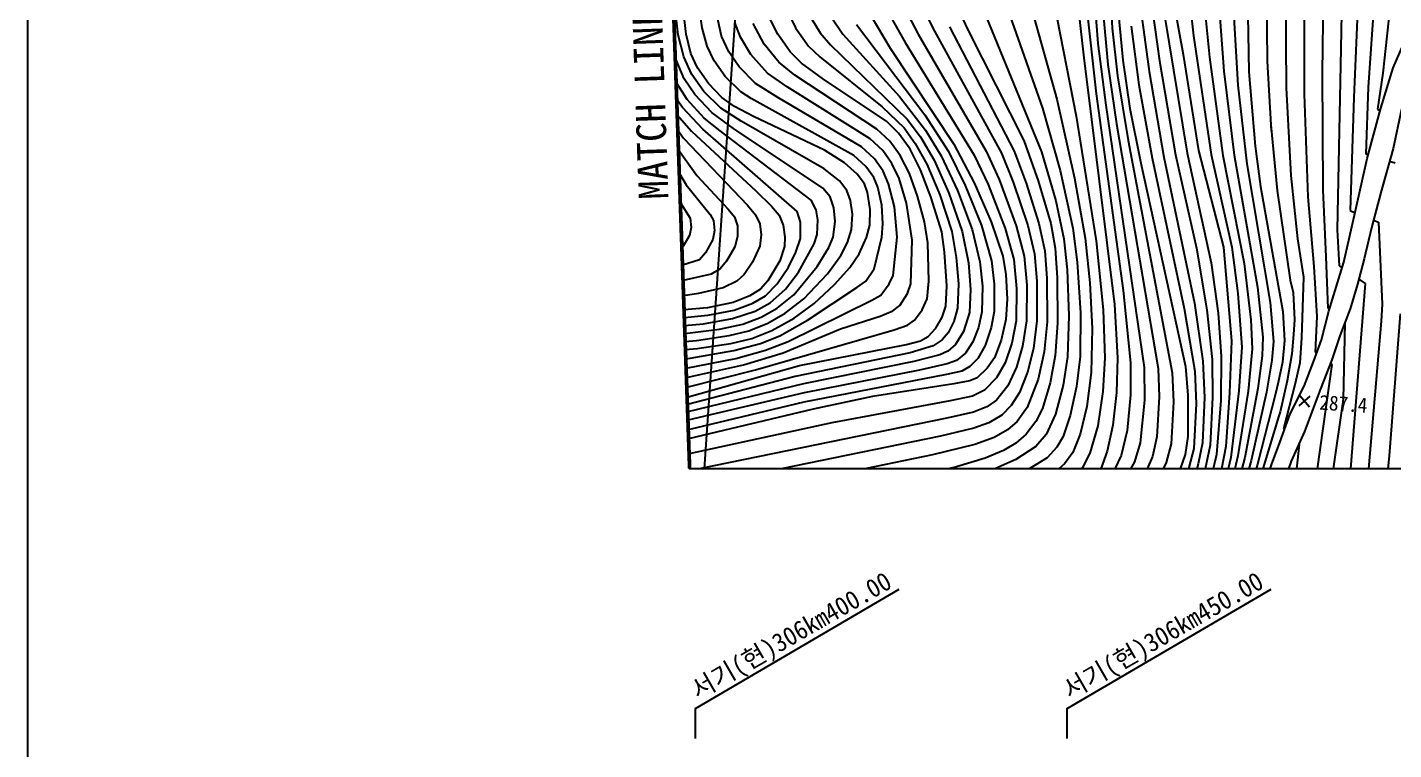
# Model space of a CAD drawing. Header units: millimetres. Extents: x 9574 to 10370, y 1103 to 1809.
# Drawn here: x 9573.9 to 9757.6, y 1363.4 to 1460.5 of the extents above; entities that cross this region are included whole.
import ezdxf
from ezdxf.enums import TextEntityAlignment as Align
from ezdxf.xclip import XClip

# ---------------------------------------------------------------- set-up
doc = ezdxf.new("R2010")
doc.units = ezdxf.units.MM
doc.header["$LTSCALE"] = 10
doc.header["$MEASUREMENT"] = 0
doc.header["$XCLIPFRAME"] = 2
doc.linetypes.add('A-CENTR01', pattern=[2, 1.25, -0.25, 0.25, -0.25])
for name, color, linetype in [('TN-MACL', 6, 'A-CENTR01'), ('TZ-BASE', 253, 'Continuous'), ('TZ-LEAL', 1, 'Continuous'), ('TZ-LEAT', 3, 'Continuous')]:
    doc.layers.add(name, color=color, linetype=linetype)
doc.layers.add('TX-PAPR', color=2, linetype='Continuous', plot=False)
doc.styles.add('HANA', font='GulimChe.ttf')
doc.styles.get("Standard").update_dxf_attribs({"font": 'GulimChe.ttf'})

# ---------------------------------------------------------------- blocks, each defined once
blk = doc.blocks.new('JD-DHGFJ67SF3CG')
at = {"layer": 'TZ-BASE'}
for p, q in [((3.3, -94.3), (22.01, 180)), ((52.6, 7.66, 270), (55.61, -19.73, 270)), ((97.57, -5.41, 293), (95.82, -21.83, 293)), ((56.66, -7.04, 272), (57.51, -17.82, 272)), ((80.14, -7.01, 286), (80.27, -20.18, 286)), ((80.14, -7.01, 286), (80.27, -20.18, 286)), ((90.42, -6.82, 290), (90.2, -18.48, 290)), ((77.55, -7.45, 285), (77.81, -21.65, 285)), ((87.83, -8.07, 289), (87.68, -21.76, 289)), ((92.67, -7.57, 291), (91.91, -25.09, 291)), ((95.01, -7.47, 292), (93.84, -23.7, 292)), ((59.11, -9.29, 274), (59.43, -15.75, 274)), ((82.7, -9.2, 287), (82.84, -23.77, 287)), ((85.26, -9.23, 288), (85.27, -24.62, 288)), ((1.08, -16.65, 249), (0.6, -12.42, 249)), ((2.14, -16.57, 250), (1.66, -12.29, 250)), ((4.29, -15.71, 251), (3.75, -11.86, 251)), ((6.92, -16.85, 252), (6.01, -12.7, 252)), ((15.4, -12.82, 256), (16.85, -15.71, 256)), ((31.15, -12.38, 262), (33.37, -16.58, 262)), ((33.31, -11.74, 263), (35.54, -16.18, 263)), ((38.1, -11.85, 265), (40.07, -16.07, 265)), ((51.59, -12.26, 269), (54.59, -27.59, 269)), ((55.88, -12.1, 271), (57.28, -24.59, 271)), ((58.14, -12.8, 273), (58.87, -20.63, 273)), ((67.73, -12.43, 280), (68.96, -19.31, 280)), ((69.82, -11.91, 281), (70.36, -16.79, 281)), ((73.76, -12.48, 283), (74.47, -21.56, 283)), ((14.46, -16.58, 255), (12.9, -13.46, 255)), ((18.56, -13.73, 257), (20.16, -16.39, 257)), ((21.63, -14.22, 258), (23.23, -16.57, 258)), ((27.02, -14.15, 260), (29.59, -18.44, 260)), ((29.09, -13.25, 261), (31.61, -17.7, 261)), ((42.49, -14.22, 266), (49.92, -32.38, 266)), ((45.7, -14.21, 267), (50.09, -26.52, 267)), ((48.62, -13.29, 268), (51.99, -25.3, 268)), ((60.3, -13.97, 275), (60.88, -20.07, 275)), ((63.38, -14.02, 277), (64.39, -21.57, 277)), ((64.84, -13.41, 278), (65.8, -20.13, 278)), ((66.47, -14.05, 279), (69.54, -32.57, 279)), ((71.85, -12.94, 282), (72.53, -19.65, 282)), ((75.74, -13.54, 284), (76.33, -23.43, 284)), ((4.96, -18.16, 251), (4.29, -15.71, 251)), ((9.47, -16.97, 253), (8.7, -14.99, 253)), ((12.66, -17.92, 254), (11.17, -15.14, 254)), ((16.85, -15.71, 256), (18.62, -18.2, 256)), ((20.16, -16.39, 257), (21.56, -18, 257)), ((25.07, -15.27, 259), (34.23, -27.43, 259)), ((35.54, -16.18, 263), (44.54, -32.59, 263)), ((37.57, -15.58, 264), (46.25, -32.29, 264)), ((40.07, -16.07, 265), (47.56, -30.85, 265)), ((59.43, -15.75, 274), (60.14, -22.18, 274)), ((62, -15.49, 276), (63.02, -23.39, 276)), ((1.83, -19.61, 249), (1.08, -16.65, 249)), ((2.8, -19.18, 250), (2.14, -16.57, 250)), ((5.92, -20.16, 251), (4.96, -18.16, 251)), ((7.88, -18.93, 252), (6.92, -16.85, 252)), ((10.87, -19.32, 253), (9.47, -16.97, 253)), ((14.6, -20.35, 254), (12.66, -17.92, 254)), ((16.12, -18.94, 255), (14.46, -16.58, 255)), ((18.62, -18.2, 256), (20.14, -19.63, 256)), ((21.56, -18, 257), (31.88, -27.98, 257)), ((23.23, -16.57, 258), (30.83, -24.95, 258)), ((31.61, -17.7, 261), (40.86, -32.84, 261)), ((33.37, -16.58, 262), (42.51, -32.32, 262)), ((57.51, -17.82, 272), (58.57, -26.13, 272)), ((70.36, -16.79, 281), (72.76, -32.74, 281)), ((97.24, -21.1, 300.18), (98.58, -17.99, 300.18)), ((0.8, -20, 248), (0.68, -19.55, 248)), ((1.88, -22.56, 248), (0.8, -20, 248)), ((2.91, -21.99, 249), (1.83, -19.61, 249)), ((3.7, -21.08, 250), (2.8, -19.18, 250)), ((7.39, -22.24, 251), (5.92, -20.16, 251)), ((9.28, -20.96, 252), (7.88, -18.93, 252)), ((13.08, -21.8, 253), (10.87, -19.32, 253)), ((17.67, -20.46, 255), (16.12, -18.94, 255)), ((20.14, -19.63, 256), (28.53, -26.36, 256)), ((29.59, -18.44, 260), (38.15, -31.36, 260)), ((55.61, -19.73, 270), (59.77, -52.9, 270)), ((60.88, -20.07, 275), (61.83, -26.56, 275)), ((65.8, -20.13, 278), (67.96, -32.79, 278)), ((68.96, -19.31, 280), (71.06, -32.21, 280)), ((72.53, -19.65, 282), (74.32, -32.86, 282)), ((80.27, -20.18, 286), (80.75, -28.77, 286)), ((80.27, -20.18, 286), (80.75, -28.77, 286)), ((90.2, -18.49, 290), (89.7, -42.87, 290)), ((90.2, -18.48, 290), (90.2, -18.49, 290)), ((4.53, -24.27, 249), (2.91, -21.99, 249)), ((5.14, -23.2, 250), (3.7, -21.08, 250)), ((11.5, -23.22, 252), (9.28, -20.96, 252)), ((15.75, -23.65, 253), (13.08, -21.8, 253)), ((16.76, -22.08, 254), (14.6, -20.35, 254)), ((20.5, -22.54, 255), (17.67, -20.46, 255)), ((58.87, -20.63, 273), (60.04, -28.62, 273)), ((64.39, -21.57, 277), (66.4, -33.11, 277)), ((74.47, -21.56, 283), (75.84, -32.84, 283)), ((77.81, -21.65, 285), (78.67, -31.64, 285)), ((87.68, -21.76, 289), (87.76, -37.52, 289)), ((95.82, -21.83, 293), (95.09, -26.67, 293)), ((95.55, -26.5, 300.18), (97.24, -21.1, 300.18)), ((0.93, -23.24, 247), (0.8, -22.94, 247)), ((2.3, -25.34, 247), (0.93, -23.24, 247)), ((3.32, -24.7, 248), (1.88, -22.56, 248)), ((6.93, -25.08, 250), (5.14, -23.2, 250)), ((9.51, -24.33, 251), (7.39, -22.24, 251)), ((14.49, -25.08, 252), (11.5, -23.22, 252)), ((26.9, -30.62, 253), (15.75, -23.65, 253)), ((27.8, -29.34, 254), (16.76, -22.08, 254)), ((29.15, -28.32, 255), (20.5, -22.54, 255)), ((60.14, -22.18, 274), (61.57, -30.88, 274)), ((63.02, -23.39, 276), (64.8, -33.22, 276)), ((76.33, -23.43, 284), (77.53, -33.99, 284)), ((82.84, -23.77, 287), (83.47, -35.57, 287)), ((93.84, -23.7, 292), (93.55, -32.66, 292)), ((1.67, -26.43, 246), (0.89, -25.33, 246)), ((4.57, -27.84, 247), (2.3, -25.34, 247)), ((5.64, -27.15, 248), (3.32, -24.7, 248)), ((6.83, -26.51, 249), (4.53, -24.27, 249)), ((8.64, -26.29, 250), (6.93, -25.08, 250)), ((10.9, -25.22, 251), (9.51, -24.33, 251)), ((24.68, -32.86, 251), (10.9, -25.22, 251)), ((25.73, -31.7, 252), (14.49, -25.08, 252)), ((30.83, -24.95, 258), (34.34, -29.47, 258)), ((51.99, -25.3, 268), (54.36, -35.93, 268)), ((57.28, -24.59, 271), (60.93, -51.02, 271)), ((85.27, -24.62, 288), (85.76, -38.43, 288)), ((91.91, -25.09, 291), (91.43, -40.29, 291)), ((0.96, -27.43, 245), (2.88, -29.62, 245)), ((4.41, -29.34, 246), (1.67, -26.43, 246)), ((8.54, -29.24, 248), (5.64, -27.15, 248)), ((9.56, -28.27, 249), (6.83, -26.51, 249)), ((11.22, -27.65, 250), (8.64, -26.29, 250)), ((28.53, -26.36, 256), (31.45, -29.17, 256)), ((34.23, -27.43, 259), (37.41, -32.35, 259)), ((50.09, -26.52, 267), (52.43, -34.88, 267)), ((58.57, -26.13, 272), (63.76, -61.4, 272)), ((61.83, -26.56, 275), (63.31, -33.91, 275)), ((93.72, -33.27, 300.18), (95.55, -26.5, 300.18)), ((95.09, -26.67, 293), (95.46, -26.83, 293)), ((98.33, -26.65, 256.31), (97.23, -31.92, 256.31)), ((17.06, -40.39, 246), (4.41, -29.34, 246)), ((6.72, -29.58, 247), (4.57, -27.84, 247)), ((20.55, -37.26, 248), (8.54, -29.24, 248)), ((20.71, -34.67, 249), (9.56, -28.27, 249)), ((20.74, -32.16, 250), (11.22, -27.65, 250)), ((29.55, -30.97, 254), (27.8, -29.34, 254)), ((30.72, -29.87, 255), (29.15, -28.32, 255)), ((31.45, -29.17, 256), (32.96, -31.25, 256)), ((31.88, -27.98, 257), (33.66, -30.37, 257)), ((54.59, -27.59, 269), (57.27, -44.35, 269)), ((60.04, -28.62, 273), (65.6, -61.54, 273)), ((80.75, -28.77, 286), (81.6, -37.61, 286)), ((80.75, -28.77, 286), (80.83, -29.59, 286)), ((1.03, -29.48, 244), (1.78, -30.53, 244)), ((1.78, -30.53, 244), (10.39, -39.58, 244)), ((2.88, -29.62, 245), (11.54, -37.62, 245)), ((18.96, -38.91, 247), (6.72, -29.58, 247)), ((28.58, -32.23, 253), (26.9, -30.62, 253)), ((30.94, -32.88, 254), (29.55, -30.97, 254)), ((32.27, -32.03, 255), (30.72, -29.87, 255)), ((33.66, -30.37, 257), (35.49, -33.49, 257)), ((34.34, -29.47, 258), (36.45, -32.92, 258)), ((47.56, -30.85, 265), (49.49, -36.27, 265)), ((61.57, -30.88, 274), (67.49, -62.09, 274)), ((1.13, -32.14, 243), (3.57, -35.56, 243)), ((23.45, -33.85, 250), (20.74, -32.16, 250)), ((26.31, -34.35, 251), (24.68, -32.86, 251)), ((27.49, -33.34, 252), (25.73, -31.7, 252)), ((29.81, -33.96, 253), (28.58, -32.23, 253)), ((32.18, -35.31, 254), (30.94, -32.88, 254)), ((33.66, -34.79, 255), (32.27, -32.03, 255)), ((32.96, -31.25, 256), (34.52, -34.06, 256)), ((36.45, -32.92, 258), (38.64, -37.58, 258)), ((37.41, -32.35, 259), (39.69, -36.92, 259)), ((38.15, -31.36, 260), (40.88, -36.54, 260)), ((40.86, -32.84, 261), (42.76, -36.79, 261)), ((42.51, -32.32, 262), (44.23, -36.1, 262)), ((44.54, -32.59, 263), (46.13, -36.48, 263)), ((46.25, -32.29, 264), (47.88, -36.6, 264)), ((49.92, -32.38, 266), (51.85, -39, 266)), ((67.96, -32.79, 278), (70.77, -45.36, 278)), ((69.54, -32.57, 279), (72.75, -47.33, 279)), ((71.06, -32.21, 280), (74.42, -45.2, 280)), ((72.76, -32.74, 281), (75.51, -45.2, 281)), ((74.32, -32.86, 282), (77.18, -47.39, 282)), ((75.84, -32.84, 283), (78.99, -50.57, 283)), ((78.67, -31.64, 285), (79.39, -37.04, 285)), ((93.55, -32.66, 292), (93.86, -32.75, 292)), ((97.23, -31.92, 256.31), (95.54, -37.86, 256.31)), ((22.79, -36.3, 249), (20.71, -34.67, 249)), ((25.17, -35.38, 250), (23.45, -33.85, 250)), ((27.37, -35.82, 251), (26.31, -34.35, 251)), ((28.65, -35, 252), (27.49, -33.34, 252)), ((30.78, -35.98, 253), (29.81, -33.96, 253)), ((35.07, -38.44, 255), (33.66, -34.79, 255)), ((34.52, -34.06, 256), (36.25, -38.18, 256)), ((35.49, -33.49, 257), (37.47, -37.96, 257)), ((52.43, -34.88, 267), (54.16, -42.64, 267)), ((63.31, -33.91, 275), (69.31, -61.26, 275)), ((64.8, -33.22, 276), (69.12, -53.46, 276)), ((66.4, -33.11, 277), (70.51, -52.76, 277)), ((77.53, -33.99, 284), (80.67, -52.64, 284)), ((92.13, -40.52, 300.18), (93.72, -33.27, 300.18)), ((96.74, -33.65, 292), (97.48, -33.89, 292)), ((1.24, -35.32, 242), (2.14, -36.84, 242)), ((3.57, -35.56, 243), (7.81, -40.11, 243)), ((23.78, -37.59, 249), (22.79, -36.3, 249)), ((26.13, -36.69, 250), (25.17, -35.38, 250)), ((26.55, -37.87, 250), (26.13, -36.69, 250)), ((27.91, -37.12, 251), (27.37, -35.82, 251)), ((29.38, -36.68, 252), (28.65, -35, 252)), ((30.16, -39.77, 252), (29.38, -36.68, 252)), ((31.78, -39.27, 253), (30.78, -35.98, 253)), ((33.27, -38.36, 254), (32.18, -35.31, 254)), ((40.88, -36.54, 260), (43.16, -41.81, 260)), ((44.23, -36.1, 262), (46.54, -42.35, 262)), ((46.13, -36.48, 263), (48.1, -42.28, 263)), ((47.88, -36.6, 264), (49.59, -42.03, 264)), ((49.49, -36.27, 265), (51.21, -42.04, 265)), ((54.36, -35.93, 268), (55.8, -43.99, 268)), ((83.47, -35.57, 287), (84.36, -44.09, 287)), ((2.14, -36.84, 242), (5.37, -40.83, 242)), ((11.54, -37.62, 245), (13.64, -39.68, 245)), ((21.5, -38.45, 248), (20.55, -37.26, 248)), ((22.03, -39.91, 248), (21.5, -38.45, 248)), ((24.27, -38.93, 249), (23.78, -37.59, 249)), ((26.88, -40.14, 250), (26.55, -37.87, 250)), ((28.45, -39.57, 251), (27.91, -37.12, 251)), ((34.19, -41.81, 254), (33.27, -38.36, 254)), ((36.51, -43.14, 255), (35.07, -38.44, 255)), ((36.25, -38.18, 256), (37.86, -43.09, 256)), ((37.47, -37.96, 257), (39.26, -43.11, 257)), ((38.64, -37.58, 258), (40.6, -42.82, 258)), ((39.69, -36.92, 259), (41.87, -42.3, 259)), ((42.76, -36.79, 261), (45.06, -42.71, 261)), ((79.39, -37.04, 285), (81.32, -47.85, 285)), ((81.6, -37.61, 286), (83.39, -49.63, 286)), ((85.76, -38.43, 288), (86.57, -47.83, 288)), ((87.76, -37.52, 289), (88.17, -46.49, 289)), ((95.54, -37.86, 256.31), (94.31, -42.63, 256.31)), ((1.37, -39.25, 241), (2.7, -41.33, 241)), ((7.81, -40.11, 243), (8.65, -41.14, 243)), ((10.39, -39.58, 244), (11.49, -40.85, 244)), ((13.64, -39.68, 245), (14.66, -40.92, 245)), ((17.54, -41.85, 246), (17.06, -40.39, 246)), ((19.62, -40.21, 247), (18.96, -38.91, 247)), ((19.87, -41.55, 247), (19.62, -40.21, 247)), ((22.2, -41.74, 248), (22.03, -39.91, 248)), ((24.51, -40.79, 249), (24.27, -38.93, 249)), ((26.85, -42.23, 250), (26.88, -40.14, 250)), ((28.62, -42.08, 251), (28.45, -39.57, 251)), ((30.52, -43.88, 252), (30.16, -39.77, 252)), ((32.56, -44.25, 253), (31.78, -39.27, 253)), ((51.85, -39, 266), (52.95, -44.07, 266)), ((91.43, -40.29, 291), (92.12, -40.57, 291)), ((2.7, -41.33, 241), (2.81, -42.57, 241)), ((5.37, -40.83, 242), (5.85, -41.6, 242)), ((5.85, -41.6, 242), (5.96, -42.98, 242)), ((8.65, -41.14, 243), (9.05, -42.33, 243)), ((11.49, -40.85, 244), (12.05, -42.06, 244)), ((12.05, -42.06, 244), (12.25, -43.56, 244)), ((14.66, -40.92, 245), (15.22, -42.25, 245)), ((15.22, -42.25, 245), (15.44, -43.85, 245)), ((17.51, -44.04, 246), (17.54, -41.85, 246)), ((19.79, -43.51, 247), (19.87, -41.55, 247)), ((21.93, -43.86, 248), (22.2, -41.74, 248)), ((24.39, -42.84, 249), (24.51, -40.79, 249)), ((26.42, -43.91, 250), (26.85, -42.23, 250)), ((28.48, -43.85, 251), (28.62, -42.08, 251)), ((34.65, -44.64, 254), (34.19, -41.81, 254)), ((43.16, -41.81, 260), (44.72, -46.42, 260)), ((49.59, -42.03, 264), (50.36, -45.72, 264)), ((51.21, -42.04, 265), (51.77, -45.34, 265)), ((90.57, -47.22, 300.18), (92.13, -40.52, 300.18)), ((94.58, -41.56, 291), (95.25, -41.83, 291)), ((95.25, -41.83, 291), (95.75, -52.89, 291)), ((2.6, -43.63, 241), (1.76, -45.09, 241)), ((2.81, -42.57, 241), (2.6, -43.63, 241)), ((5.96, -42.98, 242), (5.73, -44.19, 242)), ((9.08, -43.77, 243), (8.68, -45.18, 243)), ((9.05, -42.33, 243), (9.08, -43.77, 243)), ((12.25, -43.56, 244), (12.05, -45.08, 244)), ((15.44, -43.85, 245), (15.39, -45.11, 245)), ((16.89, -45.88, 246), (17.51, -44.04, 246)), ((19.38, -44.78, 247), (19.79, -43.51, 247)), ((21.35, -45.25, 248), (21.93, -43.86, 248)), ((23.87, -44.6, 249), (24.39, -42.84, 249)), ((25.43, -46.11, 250), (26.42, -43.91, 250)), ((27.42, -48.1, 251), (28.48, -43.85, 251)), ((29.98, -49.01, 252), (30.52, -43.88, 252)), ((36.91, -45.88, 255), (36.51, -43.14, 255)), ((37.86, -43.09, 256), (38.47, -46.6, 256)), ((39.26, -43.11, 257), (40.12, -47.32, 257)), ((40.6, -42.82, 258), (41.66, -47.19, 258)), ((41.87, -42.3, 259), (43.21, -47.05, 259)), ((45.06, -42.71, 261), (46.22, -46.88, 261)), ((46.54, -42.35, 262), (47.59, -46.43, 262)), ((48.1, -42.28, 263), (48.97, -46.09, 263)), ((52.95, -44.07, 266), (53.38, -48.25, 266)), ((54.16, -42.64, 267), (54.74, -47.21, 267)), ((55.8, -43.99, 268), (56.43, -50.01, 268)), ((89.7, -42.87, 290), (89.95, -47.72, 290)), ((94.31, -42.63, 256.31), (93.3, -46.79, 256.31)), ((1.76, -45.09, 241), (1.58, -45.26, 241)), ((5.73, -44.19, 242), (4.75, -45.96, 242)), ((8.68, -45.18, 243), (7.59, -47.09, 243)), ((12.05, -45.08, 244), (11.07, -47.22, 244)), ((15.39, -45.11, 245), (14.74, -47.03, 245)), ((15.92, -47.88, 246), (16.89, -45.88, 246)), ((17.26, -48.58, 247), (19.38, -44.78, 247)), ((19.77, -47.79, 248), (21.35, -45.25, 248)), ((22.94, -46.35, 249), (23.87, -44.6, 249)), ((32.36, -50.12, 253), (32.56, -44.25, 253)), ((34.8, -49.76, 254), (34.65, -44.64, 254)), ((37.21, -50.39, 255), (36.91, -45.88, 255)), ((50.36, -45.72, 264), (50.65, -49.37, 264)), ((51.77, -45.34, 265), (52.03, -49.33, 265)), ((57.27, -44.35, 269), (58.24, -53.64, 269)), ((70.77, -45.36, 278), (72.15, -53.63, 278)), ((74.42, -45.2, 280), (75.48, -57.81, 280)), ((75.51, -45.2, 281), (76.32, -51.44, 281)), ((84.36, -44.09, 287), (85.18, -49.24, 287)), ((3.94, -46.89, 242), (1.67, -47.62, 242)), ((4.75, -45.96, 242), (3.94, -46.89, 242)), ((7.59, -47.09, 243), (6.71, -48.13, 243)), ((11.07, -47.22, 244), (9.97, -48.87, 244)), ((14.74, -47.03, 245), (13.13, -49.74, 245)), ((21.15, -48.8, 249), (22.94, -46.35, 249)), ((24.17, -47.95, 250), (25.43, -46.11, 250)), ((38.47, -46.6, 256), (38.78, -50.16, 256)), ((40.12, -47.32, 257), (40.4, -50.88, 257)), ((41.66, -47.19, 258), (42, -50.44, 258)), ((43.21, -47.05, 259), (43.59, -50.15, 259)), ((44.72, -46.42, 260), (45.12, -48.87, 260)), ((46.22, -46.88, 261), (46.59, -50.78, 261)), ((47.59, -46.43, 262), (47.94, -50.32, 262)), ((48.97, -46.09, 263), (49.29, -49.76, 263)), ((54.74, -47.21, 267), (55.16, -54.05, 267)), ((72.75, -47.33, 279), (73.67, -54.08, 279)), ((77.18, -47.39, 282), (78.1, -54.99, 282)), ((88.17, -46.49, 289), (88.42, -53.41, 289)), ((88.59, -53.8, 300.18), (90.57, -47.22, 300.18)), ((89.95, -47.72, 290), (90.34, -47.98, 290)), ((93.3, -46.79, 256.31), (92.41, -50.19, 256.31)), ((5.51, -48.86, 243), (1.74, -49.71, 243)), ((6.71, -48.13, 243), (5.51, -48.86, 243)), ((9.97, -48.87, 244), (8.96, -49.79, 244)), ((14.38, -50.15, 246), (15.92, -47.88, 246)), ((15.5, -50.86, 247), (17.26, -48.58, 247)), ((16.62, -51.6, 248), (19.77, -47.79, 248)), ((17.98, -52.16, 249), (21.15, -48.8, 249)), ((22.12, -50.25, 250), (24.17, -47.95, 250)), ((26.3, -49.76, 251), (27.42, -48.1, 251)), ((29.47, -50.12, 252), (29.98, -49.01, 252)), ((45.12, -48.87, 260), (45.32, -52.21, 260)), ((50.65, -49.37, 264), (50.68, -55.25, 264)), ((52.03, -49.33, 265), (52.08, -55.42, 265)), ((53.38, -48.25, 266), (53.61, -54.42, 266)), ((81.32, -47.85, 285), (82.39, -53.85, 285)), ((85.18, -49.24, 287), (84.88, -57.4, 287)), ((86.57, -47.83, 288), (86.95, -54.52, 288)), ((92.59, -49.5, 290), (93.46, -50.09, 290)), ((3.8, -51.44, 244), (1.81, -51.73, 244)), ((7.12, -50.68, 244), (3.8, -51.44, 244)), ((8.96, -49.79, 244), (7.12, -50.68, 244)), ((12.13, -50.86, 245), (10.71, -51.76, 245)), ((13.13, -49.74, 245), (12.13, -50.86, 245)), ((12.81, -51.74, 246), (14.38, -50.15, 246)), ((13.44, -52.68, 247), (15.5, -50.86, 247)), ((18.47, -55.03, 251), (25.11, -50.62, 251)), ((19.38, -52.77, 250), (22.12, -50.25, 250)), ((25.11, -50.62, 251), (26.3, -49.76, 251)), ((28.34, -51.65, 252), (29.47, -50.12, 252)), ((31.9, -51.46, 253), (32.36, -50.12, 253)), ((34.54, -52.16, 254), (34.8, -49.76, 254)), ((37.06, -53.12, 255), (37.21, -50.39, 255)), ((38.78, -50.16, 256), (38.66, -53.43, 256)), ((40.4, -50.88, 257), (40.23, -53.99, 257)), ((42, -50.44, 258), (41.92, -53.91, 258)), ((43.59, -50.15, 259), (43.58, -53.85, 259)), ((46.59, -50.78, 261), (46.51, -55.12, 261)), ((47.94, -50.32, 262), (47.9, -55.1, 262)), ((49.29, -49.76, 263), (49.3, -55.11, 263)), ((56.43, -50.01, 268), (56.76, -56.15, 268)), ((60.93, -51.02, 271), (61.91, -60.77, 271)), ((78.99, -50.57, 283), (79.71, -57.32, 283)), ((83.39, -49.63, 286), (83.78, -51.32, 286)), ((83.78, -51.32, 286), (83.96, -54.98, 286)), ((93.46, -50.09, 290), (91.17, -79.14, 290)), ((92.41, -50.19, 256.31), (91.42, -53.51, 256.31)), ((8.48, -52.65, 245), (5.03, -53.35, 245)), ((10.71, -51.76, 245), (8.48, -52.65, 245)), ((8.62, -53.68, 246), (11.12, -52.76, 246)), ((11.12, -52.76, 246), (12.81, -51.74, 246)), ((11.44, -53.8, 247), (13.44, -52.68, 247)), ((14.37, -53.43, 248), (16.62, -51.6, 248)), ((15.47, -54.08, 249), (17.98, -52.16, 249)), ((15.89, -57.89, 252), (27.14, -52.33, 252)), ((16.66, -54.74, 250), (19.38, -52.77, 250)), ((27.14, -52.33, 252), (28.34, -51.65, 252)), ((29.96, -53.78, 253), (30.89, -53.04, 253)), ((30.89, -53.04, 253), (31.9, -51.46, 253)), ((33.91, -53.62, 254), (34.54, -52.16, 254)), ((36.58, -54.63, 255), (37.06, -53.12, 255)), ((45.32, -52.21, 260), (45.15, -54.92, 260)), ((59.77, -52.9, 270), (60.15, -60.11, 270)), ((70.51, -52.76, 277), (71.64, -60.53, 277)), ((76.32, -51.44, 281), (76.86, -58.67, 281)), ((80.67, -52.64, 284), (81.14, -57.88, 284)), ((95.75, -52.89, 291), (95.59, -55.14, 291)), ((5.03, -53.35, 245), (1.88, -53.64, 245)), ((1.91, -54.68, 246), (5.07, -54.37, 246)), ((4.48, -55.5, 247), (8.39, -54.82, 247)), ((5.07, -54.37, 246), (8.62, -53.68, 246)), ((8.39, -54.82, 247), (11.44, -53.8, 247)), ((9.76, -55.57, 248), (12.26, -54.63, 248)), ((12.26, -54.63, 248), (14.37, -53.43, 248)), ((13.13, -55.43, 249), (15.47, -54.08, 249)), ((13.68, -56.42, 250), (16.66, -54.74, 250)), ((14.73, -57.14, 251), (18.47, -55.03, 251)), ((22.91, -56.21, 253), (28.24, -54.49, 253)), ((28.24, -54.49, 253), (29.96, -53.78, 253)), ((31.91, -55.71, 254), (32.87, -55.02, 254)), ((32.87, -55.02, 254), (33.91, -53.62, 254)), ((35.74, -56.08, 255), (36.58, -54.63, 255)), ((38.66, -53.43, 256), (38.15, -55.22, 256)), ((40.23, -53.99, 257), (39.44, -56.53, 257)), ((41.92, -53.91, 258), (41.45, -55.99, 258)), ((43.58, -53.85, 259), (43.18, -56.02, 259)), ((45.15, -54.92, 260), (44.52, -57.71, 260)), ((47.9, -55.1, 262), (47.38, -58.52, 262)), ((49.3, -55.11, 263), (48.85, -58.82, 263)), ((53.61, -54.42, 266), (53.42, -59.97, 266)), ((55.16, -54.05, 267), (55.11, -59.9, 267)), ((58.24, -53.64, 269), (58.45, -60.07, 269)), ((69.12, -53.46, 276), (70.53, -61.89, 276)), ((72.15, -53.63, 278), (72.87, -60.3, 278)), ((73.67, -54.08, 279), (74.11, -59.9, 279)), ((78.1, -54.99, 282), (78.25, -58.9, 282)), ((82.39, -53.85, 285), (82.6, -57.77, 285)), ((83.96, -54.98, 286), (83.83, -56.96, 286)), ((86.95, -54.52, 288), (86.75, -59.34, 288)), ((87.57, -57.68, 300.18), (88.59, -53.8, 300.18)), ((88.42, -53.41, 289), (88.64, -53.61, 289)), ((91.42, -53.51, 256.31), (90.06, -57.12, 256.31)), ((98.18, -54.17, 292), (96.67, -73.26, 292)), ((1.95, -55.74, 247), (4.48, -55.5, 247)), ((1.99, -56.83, 248), (6.64, -56.24, 248)), ((6.64, -56.24, 248), (9.76, -55.57, 248)), ((7.95, -57.08, 249), (10.58, -56.44, 249)), ((10.58, -56.44, 249), (13.13, -55.43, 249)), ((10.97, -57.48, 250), (13.68, -56.42, 250)), ((11.48, -61.69, 254), (30.13, -56.33, 254)), ((15.18, -59.41, 253), (22.91, -56.21, 253)), ((30.13, -56.33, 254), (31.91, -55.71, 254)), ((34.7, -57.21, 255), (35.74, -56.08, 255)), ((37.38, -56.73, 256), (36.56, -57.69, 256)), ((38.15, -55.22, 256), (37.38, -56.73, 256)), ((39.44, -56.53, 257), (38.39, -58.31, 257)), ((41.45, -55.99, 258), (40.69, -57.94, 258)), ((43.18, -56.02, 259), (42.36, -58.45, 259)), ((46.51, -55.12, 261), (45.94, -58.1, 261)), ((50.68, -55.25, 264), (50.3, -59.3, 264)), ((52.08, -55.42, 265), (51.79, -59.77, 265)), ((56.76, -56.15, 268), (56.62, -62.06, 268)), ((90.7, -55.42, 289), (90.49, -65.63, 289)), ((95.59, -55.14, 291), (93.42, -80.76, 291)), ((2.03, -57.89, 249), (3.56, -57.74, 249)), ((3.56, -57.74, 249), (7.95, -57.08, 249)), ((3.63, -58.82, 250), (8.18, -58.14, 250)), ((8.18, -58.14, 250), (10.97, -57.48, 250)), ((8.55, -59.11, 251), (12.13, -58.14, 251)), ((12.13, -58.14, 251), (14.73, -57.14, 251)), ((12.81, -59.05, 252), (15.89, -57.89, 252)), ((17.39, -61.14, 255), (31.8, -58.29, 255)), ((31.8, -58.29, 255), (33.66, -57.79, 255)), ((35.37, -58.47, 256), (32.26, -59.42, 256)), ((33.66, -57.79, 255), (34.7, -57.21, 255)), ((36.56, -57.69, 256), (35.37, -58.47, 256)), ((38.39, -58.31, 257), (37.36, -59.2, 257)), ((40.69, -57.94, 258), (39.71, -59.44, 258)), ((42.36, -58.45, 259), (41.38, -60.16, 259)), ((44.52, -57.71, 260), (43.61, -60.07, 260)), ((45.94, -58.1, 261), (45.05, -60.76, 261)), ((47.38, -58.52, 262), (46.57, -61.34, 262)), ((75.48, -57.81, 280), (75.21, -64.81, 280)), ((76.86, -58.67, 281), (76.46, -64.51, 281)), ((79.71, -57.32, 283), (79.59, -59.82, 283)), ((81.14, -57.88, 284), (80.91, -60.41, 284)), ((82.6, -57.77, 285), (82.34, -60.67, 285)), ((83.83, -56.96, 286), (83.59, -59.55, 286)), ((84.88, -57.4, 287), (84.65, -60.77, 287)), ((86.5, -60.61, 300.18), (87.57, -57.68, 300.18)), ((90.06, -57.12, 256.31), (88.98, -60.38, 256.31)), ((2.07, -58.98, 250), (3.63, -58.82, 250)), ((2.11, -60.21, 251), (2.7, -60.14, 251)), ((2.15, -61.48, 252), (8.84, -60.16, 252)), ((2.7, -60.14, 251), (8.55, -59.11, 251)), ((8.84, -60.16, 252), (12.81, -59.05, 252)), ((9.86, -61.02, 253), (15.18, -59.41, 253)), ((32.26, -59.42, 256), (16.81, -62.59, 256)), ((32.75, -60.6, 257), (17.91, -63.57, 257)), ((36.26, -59.69, 257), (32.75, -60.6, 257)), ((37.36, -59.2, 257), (36.26, -59.69, 257)), ((38.49, -60.43, 258), (37.26, -60.9, 258)), ((39.71, -59.44, 258), (38.49, -60.43, 258)), ((41.38, -60.16, 259), (40.3, -61.25, 259)), ((43.61, -60.07, 260), (42.63, -61.5, 260)), ((48.85, -58.82, 263), (48.07, -62.01, 263)), ((50.3, -59.3, 264), (49.49, -62.96, 264)), ((51.79, -59.77, 265), (51.1, -63.45, 265)), ((53.42, -59.97, 266), (52.84, -63.77, 266)), ((55.11, -59.9, 267), (54.64, -63.93, 267)), ((58.45, -60.07, 269), (58.19, -64.62, 269)), ((60.15, -60.11, 270), (60.03, -64.76, 270)), ((71.64, -60.53, 277), (71.83, -65.44, 277)), ((72.87, -60.3, 278), (72.94, -65.4, 278)), ((74.11, -59.9, 279), (74.04, -65.81, 279)), ((78.25, -58.9, 282), (77.7, -64.56, 282)), ((79.59, -59.82, 283), (79, -64.23, 283)), ((80.91, -60.41, 284), (80.18, -64.71, 284)), ((83.59, -59.55, 286), (82.98, -63.19, 286)), ((85.27, -63.88, 300.18), (86.5, -60.61, 300.18)), ((86.75, -59.34, 288), (86.92, -59.46, 288)), ((88.98, -60.38, 256.31), (87.43, -64.26, 256.31)), ((2.2, -62.75, 253), (9.86, -61.02, 253)), ((2.24, -64.04, 254), (11.48, -61.69, 254)), ((2.29, -65.36, 255), (17.39, -61.14, 255)), ((37.14, -62.35, 259), (17.96, -66.06, 259)), ((33.52, -61.73, 258), (18.02, -64.79, 258)), ((37.26, -60.9, 258), (33.52, -61.73, 258)), ((39.21, -61.86, 259), (37.14, -62.35, 259)), ((40.3, -61.25, 259), (39.21, -61.86, 259)), ((42.63, -61.5, 260), (41.27, -62.76, 260)), ((45.05, -60.76, 261), (43.89, -62.78, 261)), ((46.57, -61.34, 262), (45.39, -63.85, 262)), ((48.07, -62.01, 263), (46.99, -64.77, 263)), ((56.62, -62.06, 268), (56.02, -66.65, 268)), ((61.91, -60.77, 271), (61.91, -65.08, 271)), ((63.76, -61.4, 272), (63.79, -65.77, 272)), ((65.6, -61.54, 273), (65.74, -65.35, 273)), ((67.49, -62.09, 274), (67.66, -66.01, 274)), ((69.31, -61.26, 275), (69.61, -65.09, 275)), ((70.53, -61.89, 276), (70.71, -66.26, 276)), ((82.34, -60.67, 285), (81.74, -63.4, 285)), ((84.65, -60.77, 287), (84.04, -63.56, 287)), ((88.99, -61, 288), (84.75, -90.63, 288)), ((88.79, -60.85, 288), (88.99, -61, 288)), ((16.81, -62.59, 256), (2.32, -66.38, 256)), ((17.91, -63.57, 257), (2.36, -67.36, 257)), ((38.13, -63.58, 260), (27.23, -65.27, 260)), ((40.29, -63.18, 260), (38.13, -63.58, 260)), ((41.27, -62.76, 260), (40.29, -63.18, 260)), ((43.89, -62.78, 261), (42.29, -64.45, 261)), ((45.39, -63.85, 262), (43.89, -65.76, 262)), ((49.49, -62.96, 264), (47.99, -66.78, 264)), ((51.1, -63.45, 265), (50.07, -66.92, 265)), ((52.84, -63.77, 266), (51.82, -67.67, 266)), ((54.64, -63.93, 267), (53.81, -67.86, 267)), ((79, -64.23, 283), (77.26, -73.48, 283)), ((81.74, -63.4, 285), (81.41, -64.94, 285)), ((82.98, -63.19, 286), (82.03, -67.35, 286)), ((84.04, -63.56, 287), (82.48, -69.62, 287)), ((83.35, -67.62, 300.18), (85.27, -63.88, 300.18)), ((87.43, -64.26, 256.31), (85.28, -70.01, 256.31)), ((18.02, -64.79, 258), (2.4, -68.49, 258)), ((17.96, -66.06, 259), (2.44, -69.78, 259)), ((27.23, -65.27, 260), (19.21, -67.01, 260)), ((37.66, -65.86, 261), (21.75, -68.82, 261)), ((40.64, -65.23, 261), (37.66, -65.86, 261)), ((42.29, -64.45, 261), (40.64, -65.23, 261)), ((43.89, -65.76, 262), (42.57, -66.66, 262)), ((46.99, -64.77, 263), (45.84, -66.5, 263)), ((58.19, -64.62, 269), (57.49, -69.25, 269)), ((60.03, -64.76, 270), (59.52, -69.16, 270)), ((61.91, -65.08, 271), (61.45, -69.88, 271)), ((63.79, -65.77, 272), (63.21, -71.53, 272)), ((65.74, -65.35, 273), (65.45, -70.72, 273)), ((67.66, -66.01, 274), (67.38, -71.64, 274)), ((69.61, -65.09, 275), (69.63, -70.65, 275)), ((71.83, -65.44, 277), (71.6, -71.54, 277)), ((72.94, -65.4, 278), (72.61, -71.84, 278)), ((74.04, -65.81, 279), (73.45, -73.08, 279)), ((75.21, -64.81, 280), (74.72, -72, 280)), ((76.46, -64.51, 281), (75.37, -73.48, 281)), ((77.7, -64.56, 282), (76.35, -73.27, 282)), ((80.18, -64.71, 284), (78.12, -73.88, 284)), ((81.41, -64.94, 285), (78.96, -74.39, 285)), ((84.56, -66.56, 287.4), (86.07, -65.25, 287.4)), ((84.66, -65.15, 287.4), (85.97, -66.66, 287.4)), ((90.49, -65.63, 289), (86.94, -90.77, 289)), ((19.21, -67.01, 260), (2.49, -70.97, 260)), ((40.78, -67.38, 262), (37.19, -68.2, 262)), ((42.57, -66.66, 262), (40.78, -67.38, 262)), ((44.6, -67.79, 263), (42.86, -68.83, 263)), ((45.84, -66.5, 263), (44.6, -67.79, 263)), ((47.99, -66.78, 264), (46.66, -68.63, 264)), ((50.07, -66.92, 265), (49.15, -68.67, 265)), ((51.82, -67.67, 266), (50.56, -70.39, 266)), ((53.81, -67.86, 267), (52.84, -70.65, 267)), ((56.02, -66.65, 268), (55.12, -70.36, 268)), ((70.71, -66.26, 276), (70.42, -72.27, 276)), ((81.86, -67.9, 286), (78.14, -80.14, 286)), ((82.03, -67.35, 286), (81.86, -67.9, 286)), ((81.96, -71.49, 300.18), (83.35, -67.62, 300.18)), ((21.75, -68.82, 261), (2.56, -73, 261)), ((37.19, -68.2, 262), (2.64, -75.26, 262)), ((40.85, -69.56, 263), (36.35, -70.63, 263)), ((42.86, -68.83, 263), (40.85, -69.56, 263)), ((45.35, -69.77, 264), (43.57, -70.78, 264)), ((46.66, -68.63, 264), (45.35, -69.77, 264)), ((49.15, -68.67, 265), (47.85, -70.34, 265)), ((57.49, -69.25, 269), (56.42, -72.93, 269)), ((59.52, -69.16, 270), (58.77, -72.62, 270)), ((82.48, -69.62, 287), (82.59, -69.73, 287)), ((36.35, -70.63, 263), (2.71, -77.49, 263)), ((43.57, -70.78, 264), (40.97, -71.74, 264)), ((46.49, -71.56, 265), (44.84, -72.53, 265)), ((47.85, -70.34, 265), (46.49, -71.56, 265)), ((50.56, -70.39, 266), (49.17, -72.01, 266)), ((52.84, -70.65, 267), (52.01, -72.11, 267)), ((55.12, -70.36, 268), (54.13, -72.84, 268)), ((61.45, -69.88, 271), (60.65, -73.21, 271)), ((63.21, -71.53, 272), (62.42, -74.08, 272)), ((65.45, -70.72, 273), (64.86, -73.34, 273)), ((67.38, -71.64, 274), (66.71, -74.16, 274)), ((69.63, -70.65, 275), (69.24, -73.11, 275)), ((71.6, -71.54, 277), (71.02, -74.35, 277)), ((80.88, -74.49, 300.18), (81.96, -71.49, 300.18)), ((85.28, -70.01, 256.31), (83.51, -73.98, 256.31)), ((35.28, -73.15, 264), (7.99, -78.7, 264)), ((40.97, -71.74, 264), (35.28, -73.15, 264)), ((44.84, -72.53, 265), (42.35, -73.56, 265)), ((49.17, -72.01, 266), (46.5, -73.74, 266)), ((52.01, -72.11, 267), (50.7, -73.53, 267)), ((54.13, -72.84, 268), (53.03, -74.36, 268)), ((56.42, -72.93, 269), (55.45, -74.83, 269)), ((58.77, -72.62, 270), (57.86, -75.12, 270)), ((60.65, -73.21, 271), (59.33, -76.01, 271)), ((64.86, -73.34, 273), (64.07, -75.14, 273)), ((69.24, -73.11, 275), (68.59, -75.03, 275)), ((70.42, -72.27, 276), (69.76, -74.85, 276)), ((72.61, -71.84, 278), (71.92, -75.11, 278)), ((73.45, -73.08, 279), (72.31, -78.1, 279)), ((74.72, -72, 280), (73.41, -78.72, 280)), ((75.37, -73.48, 281), (74.04, -79.37, 281)), ((76.35, -73.27, 282), (74.93, -79.35, 282)), ((77.26, -73.48, 283), (75.6, -80.14, 283)), ((84.57, -71.75, 287), (82.48, -90.65, 287)), ((84.53, -71.71, 287), (84.57, -71.75, 287)), ((96.67, -73.26, 292), (95.53, -83.82, 292)), ((38.51, -74.75, 265), (33.68, -75.82, 265)), ((42.35, -73.56, 265), (38.51, -74.75, 265)), ((46.5, -73.74, 266), (43.12, -75.23, 266)), ((50.7, -73.53, 267), (48.03, -75.15, 267)), ((53.03, -74.36, 268), (51.9, -75.28, 268)), ((55.45, -74.83, 269), (54.34, -76.14, 269)), ((62.42, -74.08, 272), (60.87, -76.86, 272)), ((66.71, -74.16, 274), (65.74, -76.13, 274)), ((69.76, -74.85, 276), (68.68, -77.35, 276)), ((71.02, -74.35, 277), (70.05, -77.32, 277)), ((78.12, -73.88, 284), (75.37, -84.35, 284)), ((76.79, -84.13, 300.18), (80.88, -74.49, 300.18)), ((78.96, -74.39, 285), (76.98, -81.55, 285)), ((83.51, -73.98, 256.31), (82.52, -76.76, 256.31))]:
    blk.add_line(p, q, dxfattribs=at)
at = {"layer": 'TZ-BASE', "style": 'HANA'}
for s, rotation, p in [('287.4', 356.0983, (87.24, -67.04, 287.4)), ('197,100', 86.0983, (3.02, -83.81))]:
    blk.add_text(s, height=2, rotation=rotation, dxfattribs=at).set_placement(p)

msp = doc.modelspace()

# ---------------------------------------------------------------- linework, layer by layer
at = {"layer": 'TN-MACL', "const_width": 0.5}
msp.add_lwpolyline([(9657.69, 1551.1), (9662.94, 1401.19)], dxfattribs=at)
at = {"layer": 'TX-PAPR'}
msp.add_lwpolyline([(9573.89, 1103.05), (10369.89, 1103.05), (10369.89, 1619.05), (9573.89, 1619.05)], close=True, dxfattribs=at)
at = {"layer": 'TX-PAPR', "flags": 128}
msp.add_lwpolyline([(10357.55, 1401.15), (9662.94, 1401.15), (9657.69, 1551.15), (10362.8, 1551.15), (10357.55, 1401.15)], dxfattribs=at)
at = {"layer": 'TZ-LEAL'}
for points in [[(9691.07, 1384.9), (9663.68, 1368.87), (9663.68, 1364.87)], [(9741.07, 1384.9), (9713.68, 1368.87), (9713.68, 1364.87)]]:
    msp.add_lwpolyline(points, dxfattribs=at)

# ---------------------------------------------------------------- block references
at = {"layer": 'TZ-BASE'}
ref = msp.add_blockref('JD-DHGFJ67SF3CG', (9660.32, 1476.15), dxfattribs=at)
XClip(ref).set_block_clipping_path([(697.2310137717, -75.0000549746), (2.6260664882, -75.000000207), (-2.6260664881, 75.0000002071), (702.4831704018, 74.9999446113)])

# ---------------------------------------------------------------- texts
at = {"layer": 'TN-MACL'}
msp.add_text('MATCH LINE 서기(현)306㎞400.00', height=4, rotation=92.0053, dxfattribs=at).set_placement((9656.75, 1476.02), align=Align.MIDDLE_CENTER)
at = {"layer": 'TZ-LEAT'}
for s, p in [('서기(현)306km400.00', (9677.18, 1377.66)), ('서기(현)306km450.00', (9727.18, 1377.66))]:
    msp.add_text(s, height=2.5, rotation=30, dxfattribs=at).set_placement(p, align=Align.CENTER)

doc.saveas('drawing.dxf')
